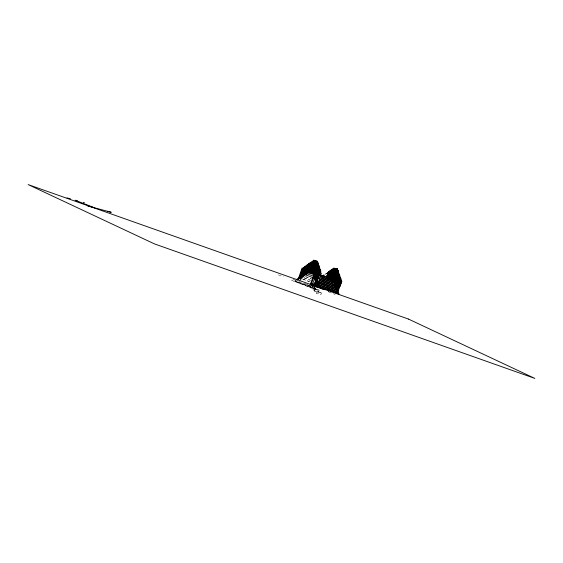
<?xml version="1.0" encoding="UTF-8"?>
<svg xmlns="http://www.w3.org/2000/svg" width="563" height="563" viewBox="0 0 563 563"><rect width="100%" height="100%" fill="white"/><g stroke="black" fill="none" stroke-linecap="round" stroke-linejoin="round"><path stroke-width="0.42" stroke-dasharray="2.81 2.11" d="M314.808 289.368L314.281 290.797L318.63 291.958L319.158 290.536L314.808 289.368L291.845 280.458L292.373 279.037M295.596 279.902L295.068 281.324L315.224 289.143L316.329 288.397M314.703 287.44L312.528 286.856L312.001 288.277L318.806 290.1L298.65 282.281L291.845 280.458M315.224 289.143L315.752 287.721M316.554 293.309L317.089 291.88L321.438 293.049L320.91 294.47L316.554 293.309L309.72 285.765L313.345 286.736M297.243 282.45L312.838 286.567M278.34 274.927L283.309 276.327M305.772 276.651L311.416 278.847M305.449 276.665L311.093 278.854M304.111 277.777L310.565 280.275M303.795 277.784L310.241 280.29M302.458 278.896L309.713 281.711M302.943 279.22L309.39 281.725M328.743 291.979L335.189 294.484M305.273 283.653L309.298 285.216M312.528 286.468L314.942 287.404M293.182 279.347L298.017 281.226M298.826 281.542L312.528 286.856M296.194 281.627L319.158 290.536M318.63 291.958L321.438 293.049M314.281 290.797L317.089 291.88M314.07 286.933L320.91 294.47"/><path stroke-width="0.84" d="M314.245 260.563L313.795 260.387L314.274 260.578L310.269 271.338M313.605 260.338C314.274 261.682 313.936 259.247 313.654 260.345L309.573 271.084L310.199 271.31L309.629 271.099M334.394 268.382C334.366 268.326 333.19 267.939 334.429 268.396L330.439 279.171M339.799 286.708L341.783 281.317L337.779 292.077M302.704 268.445L298.742 279.213L298.277 279.058L302.028 268.185M299.312 278.073L303.309 267.312L303.738 267.453L300.023 278.34M305.308 266.7L301.022 277.376L300.607 277.207L304.597 266.44L305.294 266.693L304.625 266.454M306.546 265.806L302.591 276.588L302.092 276.391L302.514 276.574M307.553 264.821L307.201 264.701L303.225 275.483L303.858 275.708L307.82 264.941M304.499 274.589L304.872 274.751L304.456 274.589L308.447 263.815L309.143 264.075L305.083 274.821M303.837 276.039L302.225 275.413L303.351 275.715L303.886 274.294L305.012 274.596L305.54 273.175L314.731 276.602M305.723 273.702L309.981 263.027L310.424 263.195L306.392 273.949M307.011 272.83L311.008 262.069M307.708 273.083L311.726 262.337M308.369 271.978L308.974 272.203L308.306 271.971L312.296 261.197L312.993 261.45L309.003 272.225M312.036 273.928L307.194 272.049L308.327 272.351L308.855 270.93L316.842 273.358M310.769 271.429L310.431 271.317L314.414 260.549L315.111 260.803L311.029 271.549M315.266 260.782L315.681 260.943L315.294 260.782L311.536 271.655L311.944 271.788L315.864 261.007M312.141 271.767L312.549 271.943L312.106 271.767L316.089 260.993L316.786 261.253L312.704 271.992M316.99 261.169L312.972 272.006L313.619 272.232L317.638 261.485C317.405 260.817 316.596 261.788 317.602 261.478M317.419 262.576L317.989 262.794L317.412 262.562L313.654 273.435L314.07 273.569L318.046 262.815M313.894 273.843L314.428 272.422M313.816 274.653L317.821 263.892L318.208 264.054M310.192 284.653L314.196 273.892L314.893 274.146M318.503 264.138L310.903 284.92L310.48 284.772L311.761 285.159L310.551 284.787L311.079 283.365L311.916 283.611L339.102 293.963L317.821 285.842C319.65 284.202 313.661 281.718 313.887 284.449L311.079 283.365M314.26 275.99L318.552 265.321L318.961 265.483L314.97 276.25M314.71 277.327L318.764 266.573L319.404 266.82L316.849 273.745M318.25 278.523L335.182 285.096L335.71 283.675L315.554 275.849L315.027 277.27L316.125 277.566L315.59 278.988L316.688 279.283M312.704 283.661L316.42 273.667L317.117 273.921L316.462 273.695M315.224 278.678L315.836 278.91L315.167 278.671L319.439 267.988L319.847 268.157L315.864 278.924M316.293 280.247L315.611 280.008L319.601 269.234L320.298 269.487L319.657 269.248M314.999 284.329L314.661 284.216L318.644 273.449M318.313 274.878L316.16 280.705L337.406 288.819L336.878 290.241L316.723 282.422L317.25 281M318.883 273.344L320.312 269.501M316.364 281.465L320.044 270.571L320.741 270.824L316.659 281.57M315.639 283.703L319.312 273.688M317.187 282.922L316.505 282.675L320.488 271.908L320.882 272.042M315.027 283.217L314.414 283.027L337.441 291.958L337.969 290.536L317.821 282.71L317.25 284.139L338.539 292.253L337.976 293.661L336.498 289.101M318.384 284.428L317.856 285.849L318.947 286.145L318.419 287.566L324.063 289.755M326.308 277.39L327.99 272.766M326.596 277.017L328.595 271.64M327.026 278.052L329.242 271.873M327.307 277.686L329.883 270.768L330.305 270.909L328.018 277.946M328.018 278.347L331.164 269.888L331.523 270.008M328.729 278.615L331.874 270.156M329.017 278.242L332.444 269.015L333.141 269.269L329.728 278.509M333.76 268.164L329.946 278.974M330.565 279.128L334.57 268.368L335.266 268.621L331.22 279.382M332.114 279.621L336.118 268.854L335.506 268.621L331.403 279.354L331.924 279.529M327.898 289.755L328.426 288.333L327.3 288.031M332.24 279.579L336.245 268.818L336.941 269.072L332.881 279.825M328.496 291.479L329.024 290.058L327.969 289.776M333.078 279.804L337.082 269.044L337.61 268.868L333.76 280.05M333.81 280.367L337.526 270.374L338.222 270.627L337.568 270.402M320.347 276.342L334.049 281.662L338.236 270.641M334.253 281.704L337.969 271.711L338.363 271.845L334.964 281.972M334.415 283.808L338.412 273.048L338.842 273.189L335.126 284.076M334.858 285.145L338.863 274.385L339.559 274.638L335.569 285.413M335.379 286.497L335.942 286.729L335.323 286.49L339.306 275.722L339.855 275.912L335.977 286.736M318.82 280.24L335.745 286.813L336.273 285.385L318.538 278.502M336.034 287.046L339.749 277.059M340.418 277.299L336.308 288.523L318.574 281.641M336.484 288.383L340.2 278.389L340.882 278.643L340.249 278.404M340.911 278.657L336.85 289.403M336.639 290.487L340.643 279.727L340.995 279.874M341.41 281.204L341.762 281.324L341.058 281.057L337.061 291.831L341.277 279.973M337.103 269.044C338.644 269.733 336.069 269.044 337.744 269.283M297.194 279.881L310.037 271.239L296.729 280.198L297.257 278.776L298.418 279.107L298.911 277.658L300.037 277.96L300.572 276.539L301.698 276.834L306.195 265.701M76.251 200.512L77.314 200.78M66.962 197.894L70.438 198.788M83.331 202.37L84.415 202.659M107.639 211.329L111.242 212.293L87.617 205.938M314.464 275.56L315.554 275.849M334.049 281.662L335.147 281.957L319.826 276.011M320.91 278.059L335.71 283.675M335.182 285.096L336.273 285.385M316.723 282.422L317.821 282.71M336.878 290.241L337.969 290.536M337.378 291.937L338.539 292.253M313.887 284.449L314.302 284.575M316.132 261.007L316.772 261.246M314.457 260.556L315.097 260.796M312.331 261.204L312.979 261.443M336.28 268.825L336.927 269.065M334.605 268.375L335.252 268.614M332.487 269.023L333.127 269.269M310.403 263.202L309.77 262.97M308.482 263.829L308.841 263.948M339.088 273.308L338.447 273.062M330.551 271.021L329.925 270.789M338.898 274.392L339.545 274.631M305.92 265.574L306.307 265.736M339.348 275.729L339.982 275.976M320.087 270.578L320.727 270.817M339.813 277.087L340.376 277.277L339.771 277.066M326.097 273.421L326.73 273.639L326.047 273.393M320.53 271.915L320.945 272.063M303.985 267.566L303.358 267.334M320.98 273.266C321.431 273.935 321.367 273.062 321.191 273.351M340.678 279.734L341.065 279.874M318.686 273.47L319.27 273.667L318.658 273.456M310.452 271.317L310.699 271.429M311.29 271.542L311.937 271.781M312.965 271.985L313.612 272.232M313.408 273.322L313.767 273.449M331.445 279.361L331.825 279.529M333.563 281.148L334.218 281.394M305.765 273.717L306.328 273.921L305.772 273.731M303.197 275.462L303.83 275.708M315.639 280.001L316.279 280.247M316.082 281.338L316.329 281.423M300.635 277.207L301.275 277.446M316.526 282.675L317.159 282.929M317.363 284.181L316.631 283.773M298.066 278.952L298.707 279.192M314.499 284.639L317.567 285.744M315.181 283.266L315.54 283.386M312.085 285.265L312.796 285.504M341.664 281.268L341.375 281.183M312.212 285.307L313.225 285.652M341.551 281.254L341.185 281.12M313.183 285.638L313.584 285.779M335.935 287.869L336.449 288.073M315.752 283.463L316.329 283.668M327.603 272.605L327.701 272.675M330.889 279.234L334.577 280.24L319.263 274.294M313.788 285.849L314.977 286.278M313.999 285.927L314.428 286.074M311.297 262.161L311.705 262.323L311.367 262.189M331.452 270.015L331.86 270.149L331.192 269.909M325.175 274.434L325.175 274.406M302.317 268.277L302.458 268.333M333.465 279.959L320.537 274.927M314.14 274.758L314.133 274.786M314.689 276.159L314.583 276.123M314.991 277.418L315.097 277.453M299.593 278.164L300.009 278.326L299.629 278.206M318.102 264.012L318.468 264.124L317.863 263.913M308.869 263.991L309.129 264.068M314.583 274.054L314.224 273.907M335.724 268.699L336.069 268.832M318.588 265.335L318.947 265.476M318.616 265.377L318.306 265.25M319.474 268.002L319.84 268.15M307.447 264.814L307.187 264.709M315.59 286.497L316.786 286.947M315.759 286.56L316.666 286.898M313.317 272.112L318.419 287.566L313.387 272.14M317.236 283.998L318.095 284.322M319.58 268.044L319.186 267.918M314.478 274.012L314.879 274.139M317.117 287.067L317.996 287.404M317.363 287.158L317.905 287.369M320.41 275.286L324.492 276.862M327.666 278.101L330.136 279.051M308.855 270.93L310.466 271.556M308.327 272.351L313.964 274.54M305.012 274.596L314.682 278.347M319.108 280.219L336.843 287.102M75.041 200.175L94.57 207.824M338.018 271.739L338.652 271.957M318.757 266.588L319.39 266.813M335.597 286.44L338.032 293.759M334.612 283.379L335.745 286.813M300.297 279.959A28.206 10.148 -68.8 0 1 315.301 282.661M328.651 271.655L329.116 271.816L328.693 271.662M323.521 275.145L324.161 275.384L323.542 275.152M307.067 272.844L307.658 273.062L307.081 272.851M408.492 319.08L28.15 184.587L154.508 243.92L534.85 378.413L408.492 319.08"/></g></svg>
